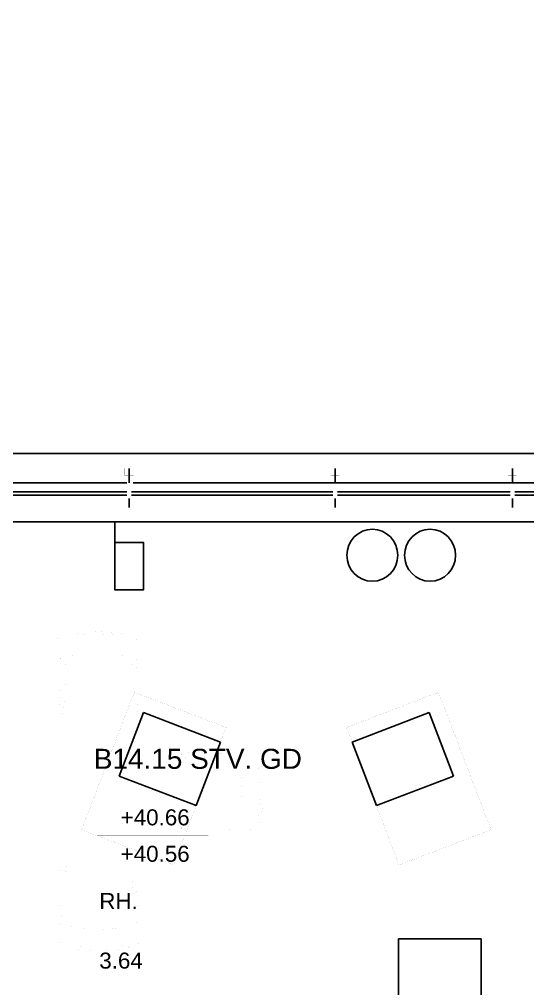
# Model space of a CAD drawing. Extents: x 7690 to 8871, y -6511 to -5312.
# Drawn here: x 8608 to 8734.3, y -5793.9 to -5553.1 of the extents above; entities that cross this region are included whole.
import ezdxf

# ---------------------------------------------------------------- set-up
doc = ezdxf.new("R2010")
doc.units = 0
doc.header["$MEASUREMENT"] = 0
doc.linetypes.add('LONG_DASHES', pattern=[1.5, 1, -0.5])
doc.layers.get('0').update_dxf_attribs({"linetype": 'CONTINUOUS'})
for name, color, linetype in [('A-ALLG-BESCHRIFTUNG_10', 7, 'CONTINUOUS'), ('A-NEU-GRUNDRISS', 7, 'CONTINUOUS'), ('A-NEU-WAND-BETON', 7, 'CONTINUOUS'), ('BWZ121_GF-POLYGON', 7, 'CONTINUOUS'), ('BWZ122_NGF-POLYGON', 7, 'CONTINUOUS'), ('FM_OBJEKT_DOSE', 7, 'CONTINUOUS'), ('FM_OBJEKT_GESCHOSS', 7, 'CONTINUOUS'), ('FM_OBJEKT_MOEBEL', 7, 'CONTINUOUS'), ('FM_OBJEKT_RAUM', 7, 'CONTINUOUS'), ('R0_MOBILIAR_2D_LINIEN', 7, 'CONTINUOUS'), ('Z1_POLYGONE_FLÄCHENNACHWEIS', 7, 'CONTINUOUS')]:
    doc.layers.add(name, color=color, linetype=linetype)
doc.styles.add('ARIAL', font='ARIAL')

# ---------------------------------------------------------------- blocks, each defined once
blk = doc.blocks.new('*D22')
at = {"layer": 'FM_OBJEKT_GESCHOSS', "color": 250, "linetype": 'Continuous', "const_width": 0.00174}
blk.add_lwpolyline([(8161.6821, -6162.5566), (8161.6821, -6493.2646), (8778.2168, -6493.2646), (8778.2168, -5660.9834), (8447.5059, -5660.9834), (8447.5059, -5330.3032), (7830.9731, -5330.2744), (7830.9746, -5767.6758), (7720.7378, -5767.6758), (7720.7378, -5751.9277), (7704.9897, -5751.9277), (7704.9897, -5767.6758), (7720.7378, -5767.6758), (7720.7378, -5767.6758), (7830.9746, -5767.6758), (7830.9746, -6162.5566), (8161.6821, -6162.5566), (8246.5254, -6081.0605), (8246.5254, -6073.5806), (8330.5762, -6073.5806), (8330.5762, -6081.0605), (8246.5254, -6081.0605)], close=True, dxfattribs=at)
blk = doc.blocks.new('*D38')
at = {"layer": 'A-NEU-GRUNDRISS', "color": 250, "linetype": 'Continuous'}
for p, q in [((8778.2129, -5660.98), (8635.2676, -5660.98)), ((8769.4336, -5669.7588), (8778.2129, -5660.98)), ((8778.2129, -5660.98), (8778.2129, -5801.7275)), ((8778.2129, -5662.1611), (8778.2129, -5801.7275)), ((8635.3008, -5668.2227), (8635.3008, -5664.6675)), ((8686.4824, -5668.2227), (8686.4824, -5664.6675)), ((8730.5762, -5668.2227), (8730.5762, -5664.6675)), ((8765.4492, -5668.2222), (8765.4492, -5664.668)), ((8636.293, -5668.2227), (8770.9688, -5668.2227)), ((8764.8262, -5668.2222), (8765.4492, -5668.2222)), ((8770.9688, -5800.7339), (8770.9688, -5668.2227)), ((8635.8906, -5670.5127), (8685.8906, -5670.5127)), ((8687.0723, -5670.5107), (8729.9922, -5670.5068)), ((8764.2383, -5670.5068), (8731.166, -5670.5068)), ((8635.3008, -5674.3647), (8635.3008, -5672.1602)), ((8635.8906, -5671.3394), (8685.8906, -5671.3394)), ((8686.4824, -5674.3647), (8686.4824, -5672.1602)), ((8687.0723, -5671.3374), (8729.9922, -5671.3335)), ((8730.5762, -5674.3647), (8730.5762, -5672.1602)), ((8764.2383, -5671.3335), (8731.166, -5671.3335)), ((8764.8262, -5674.0703), (8764.8262, -5672.1602)), ((8761.2832, -5675.9399), (8761.2832, -5800.1528)), ((8765.1621, -5674.3652), (8767.0332, -5674.3652)), ((8767.8379, -5705.6646), (8767.8379, -5674.9561)), ((8768.666, -5705.6646), (8768.666, -5674.9561)), ((8770.9707, -5673.7437), (8774.5234, -5673.7437)), ((8763.252, -5677.9082), (8636.875, -5677.9082)), ((8764.8281, -5706.2549), (8767.0332, -5706.2549)), ((8767.8379, -5749.7593), (8767.8379, -5706.8457)), ((8768.666, -5749.7593), (8768.666, -5706.8457)), ((8770.9707, -5706.2549), (8774.5254, -5706.2544)), ((8764.8262, -5750.3496), (8767.0313, -5750.3491)), ((8770.9688, -5750.3491), (8774.5234, -5750.3491)), ((8767.8379, -5750.9399), (8767.8379, -5800.9399)), ((8768.666, -5750.9399), (8768.666, -5800.9399)), ((8764.8262, -5801.5308), (8767.0332, -5801.5308)), ((8770.9688, -5801.5303), (8774.5234, -5801.5303))]:
    blk.add_line(p, q, dxfattribs=at)
at = {"layer": 'A-NEU-GRUNDRISS', "color": 250, "linetype": 'Continuous', "const_width": 0.00174}
for points in [[(8636.373, -5666.4194), (8634.2285, -5666.4194), (8634.2285, -5664.6675), (8636.373, -5664.6675)], [(8687.5215, -5666.4194), (8685.375, -5666.4194), (8685.375, -5664.6675), (8687.5215, -5664.6675)], [(8731.6152, -5666.4194), (8729.4688, -5666.4194), (8729.4688, -5664.6675), (8731.6152, -5664.6675)], [(8765.4492, -5666.4199), (8764.8262, -5666.4199), (8764.8262, -5664.668), (8765.4492, -5664.668)], [(8636.293, -5669.4038), (8634.3066, -5669.4038), (8634.3066, -5668.2227), (8636.293, -5668.2227)], [(8687.4746, -5669.4038), (8685.4883, -5669.4038), (8685.4883, -5668.2227), (8687.4746, -5668.2227)], [(8731.5684, -5669.4038), (8729.582, -5669.4038), (8729.582, -5668.2227), (8731.5684, -5668.2227)], [(8765.8203, -5669.4038), (8763.834, -5669.4038), (8763.834, -5668.2227), (8765.8203, -5668.2227)], [(8635.6934, -5672.1602), (8634.9063, -5672.1602), (8634.9063, -5669.7021), (8635.6934, -5669.7021)], [(8685.8906, -5672.1621), (8635.8906, -5672.1621), (8635.8906, -5669.6841), (8685.8906, -5669.6841)], [(8686.875, -5672.1602), (8686.0879, -5672.1602), (8686.0879, -5669.7021), (8686.875, -5669.7021)], [(8687.0723, -5672.1641), (8729.9922, -5672.1602), (8729.9922, -5669.6802), (8687.0723, -5669.6836)], [(8730.9688, -5672.1602), (8730.1816, -5672.1602), (8730.1816, -5669.7021), (8730.9688, -5669.7021)], [(8764.2383, -5672.1602), (8731.166, -5672.1602), (8731.166, -5669.6802), (8764.2383, -5669.6802)], [(8765.2207, -5672.1602), (8764.4336, -5672.1602), (8764.4336, -5669.7021), (8765.2207, -5669.7021)], [(8769.4336, -5673.7749), (8767.1113, -5673.7749), (8767.1113, -5672.082), (8765.416, -5672.082), (8765.416, -5669.7588), (8769.4336, -5669.7588)], [(8636.875, -5677.9082), (8633.7266, -5677.9082), (8633.7266, -5672.79), (8636.875, -5672.79)], [(8688.0566, -5677.9082), (8684.9082, -5677.9082), (8684.9082, -5672.79), (8688.0566, -5672.79)], [(8732.1504, -5677.9082), (8729.002, -5677.9082), (8729.002, -5672.79), (8732.1504, -5672.79)], [(8766.4023, -5677.9082), (8761.2832, -5677.9082), (8761.2832, -5672.7905), (8766.4023, -5672.7905)], [(8770.9688, -5675.3584), (8769.7891, -5675.3584), (8769.7891, -5673.3716), (8770.9688, -5673.3716)], [(8769.4922, -5674.7588), (8767.0332, -5674.7588), (8767.0332, -5673.9717), (8769.4922, -5673.9717)], [(8769.4922, -5705.6646), (8767.0352, -5705.6646), (8767.0352, -5674.9561), (8769.4922, -5674.9561)], [(8774.5234, -5674.3652), (8772.7715, -5674.3652), (8772.7715, -5673.7437), (8774.5234, -5673.7437)], [(8766.4023, -5707.8301), (8761.2832, -5707.8301), (8761.2832, -5704.6802), (8766.4023, -5704.6802)], [(8769.4922, -5706.6489), (8767.0332, -5706.6489), (8767.0332, -5705.8613), (8769.4922, -5705.8613)], [(8769.4961, -5749.7593), (8767.0332, -5749.7593), (8767.0332, -5706.8457), (8769.4961, -5706.8457)], [(8770.9707, -5707.248), (8769.791, -5707.248), (8769.791, -5705.2612), (8770.9707, -5705.2612)], [(8774.5254, -5707.2949), (8772.7734, -5707.2949), (8772.7734, -5705.1489), (8774.5254, -5705.1489)], [(8766.4004, -5751.9243), (8761.2832, -5751.9243), (8761.2832, -5748.7744), (8766.4004, -5748.7744)], [(8769.4902, -5750.7432), (8767.0313, -5750.7432), (8767.0313, -5749.9561), (8769.4902, -5749.9561)], [(8770.9688, -5751.3423), (8769.7891, -5751.3423), (8769.7891, -5749.356), (8770.9688, -5749.356)], [(8774.5234, -5751.3892), (8772.7715, -5751.3892), (8772.7715, -5749.2432), (8774.5234, -5749.2432)], [(8769.4961, -5800.9399), (8767.0332, -5800.9399), (8767.0332, -5750.9399), (8769.4961, -5750.9399)], [(8766.4004, -5803.1055), (8761.2832, -5803.1055), (8761.2832, -5799.9561), (8766.4004, -5799.9561)], [(8769.4902, -5801.9248), (8767.0332, -5801.9248), (8767.0332, -5801.1372), (8769.4902, -5801.1372)], [(8770.9688, -5802.5239), (8769.7891, -5802.5239), (8769.7891, -5800.5371), (8770.9688, -5800.5371)], [(8774.5234, -5802.5703), (8772.7715, -5802.5703), (8772.7715, -5800.4248), (8774.5234, -5800.4248)]]:
    blk.add_lwpolyline(points, close=True, dxfattribs=at)
blk = doc.blocks.new('*D70')
at = {"layer": 'A-NEU-GRUNDRISS', "color": 250, "linetype": 'Continuous'}
for p, q in [((8635.3008, -5660.9814), (8580.1816, -5660.9814)), ((8580.1816, -5668.2246), (8580.1816, -5664.6694)), ((8581.1758, -5668.2246), (8634.709, -5668.2246)), ((8634.709, -5670.5103), (8580.7734, -5670.5103)), ((8580.1816, -5674.1294), (8580.1816, -5672.1621)), ((8634.709, -5671.3369), (8580.7734, -5671.3369)), ((8633.7266, -5677.9087), (8581.7578, -5677.9087))]:
    blk.add_line(p, q, dxfattribs=at)
at = {"layer": 'A-NEU-GRUNDRISS', "color": 250, "linetype": 'Continuous', "const_width": 0.00174}
for points in [[(8581.2559, -5666.4214), (8579.1094, -5666.4214), (8579.1094, -5664.6694), (8581.2559, -5664.6694)], [(8581.1758, -5669.4058), (8579.1895, -5669.4058), (8579.1895, -5668.2246), (8581.1758, -5668.2246)], [(8580.5762, -5672.1621), (8579.7891, -5672.1621), (8579.7891, -5669.7041), (8580.5762, -5669.7041)], [(8634.709, -5672.1602), (8580.7734, -5672.1602), (8580.7734, -5669.6816), (8634.709, -5669.6816)], [(8581.7578, -5677.9087), (8578.6074, -5677.9087), (8578.6074, -5672.7905), (8581.7578, -5672.7905)]]:
    blk.add_lwpolyline(points, close=True, dxfattribs=at)
blk = doc.blocks.new('*D133')
at = {"layer": 'BWZ122_NGF-POLYGON', "color": 6, "linetype": 'Continuous', "const_width": 0.0139}
blk.add_lwpolyline([(8525.0645, -5677.9087), (8631.7559, -5677.9087), (8631.7559, -5683.0264), (8638.8438, -5683.0264), (8638.8438, -5694.8374), (8631.7559, -5694.8374), (8631.7559, -5683.0264), (8631.7559, -5677.9087), (8761.2832, -5677.9082), (8761.2832, -5687.751), (8760.1035, -5687.751), (8748.291, -5687.751), (8748.291, -5694.8374), (8760.1035, -5694.8374), (8760.1035, -5687.751), (8761.2832, -5687.751), (8761.2832, -5797.9868), (8760.1035, -5797.9868), (8760.1035, -5805.0737), (8748.291, -5805.0737), (8748.291, -5797.9868), (8760.1035, -5797.9868), (8761.2832, -5797.9868), (8761.2832, -5908.2231), (8761.2852, -5911.7661), (8760.1035, -5911.7661), (8760.1035, -5908.2231), (8748.291, -5908.2231), (8748.291, -5911.7661), (8526.6777, -5911.7661), (8526.6777, -5809.4043), (8532.9375, -5809.4043), (8532.9375, -5793.6563), (8526.6777, -5793.6563), (8526.6777, -5694.8374), (8528.6074, -5694.8374), (8528.6074, -5683.0264), (8525.0645, -5683.0264), (8525.0645, -5677.9087)], close=True, dxfattribs=at)
blk = doc.blocks.new('*D179')
at = {"layer": 'R0_MOBILIAR_2D_LINIEN', "color": 252, "linetype": 'Continuous'}
for p, q in [((8638.8633, -5725.3359), (8632.8281, -5741.1201)), ((8658.0137, -5732.6597), (8638.8633, -5725.3359)), ((8690.7207, -5732.6597), (8709.8711, -5725.3359)), ((8709.8711, -5725.3359), (8715.9082, -5741.1201)), ((8651.9785, -5748.4438), (8658.0137, -5732.6597)), ((8696.7559, -5748.4438), (8690.7207, -5732.6597)), ((8632.8281, -5741.1201), (8651.9785, -5748.4438)), ((8715.9082, -5741.1201), (8696.7559, -5748.4438)), ((8702.2559, -5798.4336), (8702.2559, -5781.5352)), ((8702.2559, -5781.5352), (8722.7598, -5781.5352)), ((8722.7598, -5781.5352), (8722.7598, -5798.4336)), ((8722.7598, -5798.4336), (8702.2559, -5798.4336)), ((8696.7559, -5843.3906), (8690.7207, -5859.1748)), ((8715.9082, -5850.7144), (8696.7559, -5843.3906)), ((8709.8711, -5866.498), (8715.9082, -5850.7144)), ((8690.7207, -5859.1748), (8709.8711, -5866.498))]:
    blk.add_line(p, q, dxfattribs=at)
at = {"layer": 'R0_MOBILIAR_2D_LINIEN', "color": 252, "linetype": 'Continuous', "const_width": 0.0139}
for points in [[(8646.3457, -5763.1753), (8659.4102, -5729.0112), (8636.5684, -5720.2764), (8623.5039, -5754.4404)], [(8689.3262, -5729.0112), (8712.166, -5720.2764), (8725.2324, -5754.4404), (8702.3906, -5763.1753)], [(8702.2559, -5814.2061), (8702.2559, -5777.6289), (8726.7109, -5777.6289), (8726.7109, -5814.2061)], [(8712.166, -5871.5581), (8725.2324, -5837.3945), (8702.3906, -5828.6592), (8689.3262, -5862.8232)]]:
    blk.add_lwpolyline(points, close=True, dxfattribs=at)
blk.add_lwpolyline([(8680.9707, -5772.2939), (8661.2715, -5772.2939), (8661.2715, -5819.541), (8680.9707, -5819.541), (8680.9707, -5772.2939)], dxfattribs=at)
blk = doc.blocks.new('*D264')
at = {"layer": 'FM_OBJEKT_MOEBEL', "color": 250, "linetype": 'Continuous', "const_width": 0.00174}
blk.add_lwpolyline([(8697.9023, -5732.6343), (8733.3359, -5732.6343), (8733.3359, -5709.0122), (8697.9023, -5709.0122)], close=True, dxfattribs=at)
blk = doc.blocks.new('*D267')
at = {"layer": 'FM_OBJEKT_MOEBEL', "color": 250, "linetype": 'Continuous', "const_width": 0.00174}
blk.add_lwpolyline([(8575.8457, -5762.5522), (8646.7109, -5762.5522), (8646.7109, -5727.1191), (8575.8457, -5727.1191)], close=True, dxfattribs=at)
at = {"layer": 'FM_OBJEKT_MOEBEL', "color": 250, "linetype": 'Continuous', "style": 'ARIAL'}
blk.add_text('BT 180X90', height=3.93699, dxfattribs=at).set_placement((8577.8125, -5733.0249))
blk = doc.blocks.new('ZZUNIT_CIRCLE')
at = {"color": 0, "linetype": 'ByBlock'}
blk.add_circle((0, 0), 1, dxfattribs=at)
blk = doc.blocks.new('*D372')
at = {"layer": 'FM_OBJEKT_DOSE', "color": 7, "linetype": 'Continuous', "xscale": 6.452989299999999, "yscale": 6.3332055, "rotation": 270}
blk.add_blockref('ZZUNIT_CIRCLE', (8710.0898, -5686.231), dxfattribs=at)
blk = doc.blocks.new('*D373')
at = {"layer": 'FM_OBJEKT_DOSE', "color": 7, "linetype": 'Continuous', "xscale": 6.452989299999999, "yscale": 6.3332055, "rotation": 270}
blk.add_blockref('ZZUNIT_CIRCLE', (8695.7305, -5686.231), dxfattribs=at)
blk = doc.blocks.new('*D456')
at = {"layer": 'FM_OBJEKT_MOEBEL', "color": 250, "linetype": 'Continuous', "const_width": 0.00174}
blk.add_lwpolyline([(8635.1074, -5727.1196), (8635.2686, -5726.8359), (8635.4063, -5726.5591), (8635.5293, -5726.2729), (8635.6553, -5725.9233), (8635.7549, -5725.5767), (8635.8311, -5725.2246), (8635.8818, -5724.8906), (8635.915, -5724.5205), (8635.9131, -5718.1831), (8636.2939, -5725.4233), (8636.6592, -5725.5195), (8636.8467, -5725.521), (8637.0342, -5725.5225), (8637.2158, -5725.4771), (8637.3975, -5725.4316), (8637.3975, -5725.4316), (8637.3975, -5725.4316), (8637.2598, -5722.5586), (8637.2607, -5722.5771), (8637.1416, -5720.0884), (8637.0576, -5718.3389), (8637.0576, -5716.5127), (8637.6904, -5716.4829), (8637.7725, -5716.062), (8637.7725, -5707.2788), (8637.6865, -5706.8735), (8637.292, -5706.8735), (8637.2041, -5707.2788), (8637.0576, -5716.5127), (8637.0576, -5714.3018), (8637.0439, -5714.106), (8637.0029, -5713.9648), (8636.9043, -5713.7861), (8636.8252, -5713.6934), (8636.6855, -5713.5815), (8636.584, -5713.5278), (8636.459, -5713.4844), (8635.4951, -5713.2363), (8635.4951, -5706.1489), (8634.8447, -5705.9907), (8634.2744, -5705.8638), (8633.501, -5705.7085), (8632.7334, -5705.5747), (8631.7207, -5705.4272), (8630.8633, -5705.3286), (8630.0381, -5705.2554), (8629.2021, -5705.2026), (8628.2227, -5705.1704), (8627.2646, -5705.1675), (8626.0977, -5705.2026), (8625.0723, -5705.269), (8624.3506, -5705.3364), (8623.5664, -5705.4282), (8622.8652, -5705.5269), (8622.1367, -5705.647), (8621.3135, -5705.8022), (8620.6484, -5705.9448), (8620.0977, -5706.0747), (8619.7979, -5706.1489), (8619.7979, -5713.2363), (8618.835, -5713.4839), (8618.6367, -5713.564), (8618.4873, -5713.6738), (8618.4229, -5713.7422), (8618.3662, -5713.8174), (8618.3271, -5713.8833), (8618.291, -5713.9619), (8618.2588, -5714.061), (8618.2383, -5714.1802), (8618.2354, -5714.3018), (8618.2354, -5714.4902), (8618.2354, -5714.7432), (8618.2354, -5715.0259), (8618.2354, -5716.7251), (8618.0869, -5707.2788), (8618.001, -5706.8735), (8617.6064, -5706.8735), (8617.5205, -5707.2788), (8617.5205, -5716.062), (8617.6006, -5716.4829), (8618.2354, -5716.5122), (8618.2354, -5718.3389), (8617.8955, -5725.4316), (8618.2607, -5725.5225), (8618.6338, -5725.5195), (8618.9971, -5725.4233), (8619.3779, -5718.271), (8619.3779, -5724.4336), (8619.4053, -5724.812), (8619.4648, -5725.2266), (8619.543, -5725.5889), (8619.6445, -5725.9399), (8619.7471, -5726.2305), (8619.9102, -5726.6099), (8620.1865, -5727.1191), (8635.1064, -5727.1196)], close=True, dxfattribs=at)
for points in [[(8635.4932, -5706.8013), (8634.543, -5706.5747), (8633.4688, -5706.355), (8632.415, -5706.1772), (8631.332, -5706.0317), (8630.1406, -5705.9155), (8629.0947, -5705.8501), (8628.2803, -5705.8237), (8627.0039, -5705.8237), (8626.1016, -5705.855), (8624.8301, -5705.9419), (8623.876, -5706.0415), (8622.8887, -5706.1753), (8621.9805, -5706.3267), (8621.21, -5706.4761), (8620.5439, -5706.6206), (8619.7979, -5706.8013)], [(8635.4961, -5711.4858), (8634.5459, -5711.2593), (8633.4717, -5711.0396), (8632.418, -5710.8618), (8631.335, -5710.7163), (8630.1436, -5710.5996), (8629.0977, -5710.5347), (8628.2832, -5710.5078), (8627.0068, -5710.5083), (8626.1045, -5710.5391), (8624.833, -5710.6265), (8623.8789, -5710.7261), (8622.8916, -5710.8599), (8621.9834, -5711.0107), (8621.2129, -5711.1602), (8620.5469, -5711.3052), (8619.8008, -5711.4858)], [(8619.3789, -5718.271), (8619.6855, -5718.1899), (8619.7676, -5718.1177), (8619.8125, -5717.9971), (8619.7988, -5713.2363)], [(8635.9141, -5718.271), (8635.6113, -5718.1899), (8635.5254, -5718.1177), (8635.4844, -5717.9971), (8635.4961, -5713.2363)]]:
    blk.add_lwpolyline(points, dxfattribs=at)
blk = doc.blocks.new('*D457')
at = {"layer": 'FM_OBJEKT_MOEBEL', "color": 250, "linetype": 'Continuous', "const_width": 0.00174}
blk.add_lwpolyline([(8620.1855, -5762.5522), (8620.0244, -5762.8359), (8619.8867, -5763.1128), (8619.7637, -5763.3989), (8619.6377, -5763.7485), (8619.5381, -5764.0952), (8619.4619, -5764.4473), (8619.4111, -5764.7813), (8619.3779, -5765.1514), (8619.3799, -5771.4888), (8618.999, -5764.2485), (8618.6338, -5764.1523), (8618.4463, -5764.1509), (8618.2588, -5764.1494), (8618.0771, -5764.1948), (8617.8955, -5764.2402), (8617.8955, -5764.2402), (8617.8955, -5764.2402), (8618.0332, -5767.1133), (8618.0322, -5767.0947), (8618.1514, -5769.5835), (8618.2354, -5771.333), (8618.2354, -5773.1592), (8617.6025, -5773.189), (8617.5205, -5773.6099), (8617.5205, -5782.3931), (8617.6064, -5782.7983), (8618.001, -5782.7983), (8618.0889, -5782.3931), (8618.2354, -5773.1592), (8618.2354, -5775.3701), (8618.249, -5775.5659), (8618.29, -5775.707), (8618.3887, -5775.8857), (8618.4678, -5775.9785), (8618.6074, -5776.0903), (8618.709, -5776.144), (8618.834, -5776.1875), (8619.7979, -5776.4355), (8619.7979, -5783.5225), (8620.4482, -5783.6807), (8621.0186, -5783.8081), (8621.792, -5783.9629), (8622.5596, -5784.0972), (8623.5723, -5784.2446), (8624.4297, -5784.3433), (8625.2549, -5784.4165), (8626.0908, -5784.4688), (8627.0703, -5784.5015), (8628.0283, -5784.5044), (8629.1953, -5784.4688), (8630.2207, -5784.4023), (8630.9424, -5784.335), (8631.7266, -5784.2437), (8632.4277, -5784.1445), (8633.1563, -5784.0249), (8633.9795, -5783.8691), (8634.6445, -5783.7266), (8635.1953, -5783.5967), (8635.4951, -5783.5225), (8635.4951, -5776.4355), (8636.458, -5776.188), (8636.6563, -5776.1079), (8636.8057, -5775.998), (8636.8701, -5775.9297), (8636.9268, -5775.8545), (8636.9658, -5775.7886), (8637.002, -5775.71), (8637.0342, -5775.6108), (8637.0547, -5775.4917), (8637.0576, -5775.3701), (8637.0576, -5775.1816), (8637.0576, -5774.9287), (8637.0576, -5774.646), (8637.0576, -5772.9468), (8637.2061, -5782.3931), (8637.292, -5782.7983), (8637.6865, -5782.7983), (8637.7725, -5782.3931), (8637.7725, -5773.6099), (8637.6924, -5773.189), (8637.0576, -5773.1597), (8637.0576, -5771.333), (8637.3975, -5764.2402), (8637.0322, -5764.1494), (8636.6592, -5764.1523), (8636.2959, -5764.2485), (8635.915, -5771.4009), (8635.915, -5765.2383), (8635.8877, -5764.8599), (8635.8281, -5764.4453), (8635.75, -5764.083), (8635.6484, -5763.7319), (8635.5459, -5763.4414), (8635.3828, -5763.062), (8635.1064, -5762.5527), (8620.1865, -5762.5522)], close=True, dxfattribs=at)
for points in [[(8619.3789, -5771.4009), (8619.6816, -5771.4819), (8619.7676, -5771.5542), (8619.8086, -5771.6748), (8619.7969, -5776.4355)], [(8635.9141, -5771.4009), (8635.6074, -5771.4819), (8635.5254, -5771.5542), (8635.4805, -5771.6748), (8635.4941, -5776.4355)], [(8619.7969, -5778.186), (8620.7471, -5778.4126), (8621.8213, -5778.6323), (8622.875, -5778.8101), (8623.958, -5778.9556), (8625.1494, -5779.0723), (8626.1953, -5779.1372), (8627.0098, -5779.1641), (8628.2861, -5779.1636), (8629.1885, -5779.1328), (8630.46, -5779.0454), (8631.4141, -5778.9458), (8632.4014, -5778.812), (8633.3096, -5778.6611), (8634.0801, -5778.5117), (8634.7461, -5778.3667), (8635.4922, -5778.186)], [(8619.7998, -5782.8701), (8620.75, -5783.0967), (8621.8242, -5783.3164), (8622.8779, -5783.4941), (8623.9609, -5783.6396), (8625.1523, -5783.7563), (8626.1982, -5783.8213), (8627.0127, -5783.8481), (8628.2891, -5783.8477), (8629.1914, -5783.8169), (8630.4629, -5783.7295), (8631.417, -5783.6299), (8632.4043, -5783.4961), (8633.3125, -5783.3452), (8634.083, -5783.1958), (8634.749, -5783.0508), (8635.4951, -5782.8701)]]:
    blk.add_lwpolyline(points, dxfattribs=at)
blk = doc.blocks.new('*D458')
at = {"layer": 'FM_OBJEKT_MOEBEL', "color": 250, "linetype": 'Continuous', "const_width": 0.00174}
blk.add_lwpolyline([(8646.7109, -5752.2969), (8646.9941, -5752.458), (8647.2715, -5752.5957), (8647.5576, -5752.7188), (8647.9072, -5752.8447), (8648.2539, -5752.9443), (8648.6055, -5753.0205), (8648.9395, -5753.0713), (8649.3096, -5753.1045), (8655.6475, -5753.1025), (8648.4072, -5753.4834), (8648.3105, -5753.8486), (8648.3096, -5754.0361), (8648.3076, -5754.2236), (8648.3535, -5754.4053), (8648.3984, -5754.5869), (8648.3984, -5754.5869), (8648.3984, -5754.5869), (8651.2715, -5754.4492), (8651.2529, -5754.4502), (8653.7422, -5754.3311), (8655.4912, -5754.2471), (8657.3174, -5754.2471), (8657.3477, -5754.8799), (8657.7686, -5754.9619), (8666.5518, -5754.9619), (8666.957, -5754.876), (8666.957, -5754.4814), (8666.5518, -5754.3936), (8657.3174, -5754.2471), (8659.5283, -5754.2471), (8659.7246, -5754.2334), (8659.8652, -5754.1924), (8660.0439, -5754.0938), (8660.1367, -5754.0146), (8660.249, -5753.875), (8660.3027, -5753.7734), (8660.3457, -5753.6484), (8660.5938, -5752.6846), (8667.6807, -5752.6846), (8667.8389, -5752.0342), (8667.9668, -5751.4639), (8668.1211, -5750.6904), (8668.2559, -5749.9229), (8668.4033, -5748.9102), (8668.502, -5748.0527), (8668.5752, -5747.2275), (8668.627, -5746.3916), (8668.6602, -5745.4121), (8668.6631, -5744.4541), (8668.627, -5743.2871), (8668.5605, -5742.2617), (8668.4932, -5741.54), (8668.4023, -5740.7559), (8668.3027, -5740.0547), (8668.1836, -5739.3262), (8668.0273, -5738.5029), (8667.8848, -5737.8379), (8667.7549, -5737.2871), (8667.6807, -5736.9873), (8660.5938, -5736.9873), (8660.3467, -5736.0244), (8660.2666, -5735.8262), (8660.1563, -5735.6768), (8660.0879, -5735.6123), (8660.0127, -5735.5557), (8659.9473, -5735.5166), (8659.8682, -5735.4805), (8659.7695, -5735.4482), (8659.6504, -5735.4277), (8659.5283, -5735.4248), (8659.3398, -5735.4248), (8659.0869, -5735.4248), (8658.8047, -5735.4248), (8657.1055, -5735.4248), (8666.5518, -5735.2764), (8666.957, -5735.1904), (8666.957, -5734.7959), (8666.5518, -5734.71), (8657.7686, -5734.71), (8657.3477, -5734.79), (8657.3184, -5735.4248), (8655.4912, -5735.4248), (8648.3984, -5735.085), (8648.3076, -5735.4502), (8648.3105, -5735.8232), (8648.4072, -5736.1865), (8655.5596, -5736.5674), (8649.3965, -5736.5674), (8649.0186, -5736.5947), (8648.6035, -5736.6543), (8648.2412, -5736.7324), (8647.8906, -5736.834), (8647.5996, -5736.9365), (8647.2207, -5737.0996), (8646.7109, -5737.376), (8646.7109, -5752.2959)], close=True, dxfattribs=at)
for points in [[(8655.5596, -5736.5684), (8655.6406, -5736.875), (8655.7129, -5736.957), (8655.833, -5737.002), (8660.5938, -5736.9883)], [(8662.3447, -5752.6855), (8662.5713, -5751.7354), (8662.791, -5750.6611), (8662.9688, -5749.6074), (8663.1143, -5748.5244), (8663.2305, -5747.333), (8663.2959, -5746.2871), (8663.3223, -5745.4727), (8663.3223, -5744.1963), (8663.291, -5743.2939), (8663.2041, -5742.0225), (8663.1045, -5741.0684), (8662.9707, -5740.0811), (8662.8193, -5739.1729), (8662.6699, -5738.4023), (8662.5254, -5737.7363), (8662.3447, -5736.9902)], [(8667.0283, -5752.6826), (8667.2549, -5751.7324), (8667.4746, -5750.6582), (8667.6523, -5749.6045), (8667.7979, -5748.5215), (8667.915, -5747.3301), (8667.9795, -5746.2842), (8668.0068, -5745.4697), (8668.0059, -5744.1934), (8667.9756, -5743.291), (8667.8877, -5742.0195), (8667.7881, -5741.0654), (8667.6543, -5740.0781), (8667.5039, -5739.1699), (8667.3545, -5738.3994), (8667.209, -5737.7334), (8667.0283, -5736.9873)], [(8655.5596, -5753.1035), (8655.6406, -5752.8008), (8655.7129, -5752.7148), (8655.833, -5752.6738), (8660.5938, -5752.6855)]]:
    blk.add_lwpolyline(points, dxfattribs=at)

msp = doc.modelspace()

# ---------------------------------------------------------------- linework, layer by layer
at = {"layer": 'A-ALLG-BESCHRIFTUNG_10', "color": 250, "linetype": 'Continuous', "const_width": 0.0139}
for points in [[(8627.4258, -5746.0186), (8654.9844, -5746.0186), (8654.9844, -5755.8613), (8627.4258, -5755.8613)], [(8627.4258, -5755.8613), (8654.9844, -5755.8613), (8654.9844, -5765.7036), (8627.4258, -5765.7036)]]:
    msp.add_lwpolyline(points, close=True, dxfattribs=at)
at = {"layer": 'A-NEU-GRUNDRISS', "color": 6, "linetype": 'LONG_DASHES', "const_width": 0.00174}
msp.add_lwpolyline([(8762.0703, -6477.1196), (8177.8198, -6477.1196), (8177.8198, -6146.4116), (7847.1123, -6146.4116), (7847.1123, -5346.4131), (8431.3633, -5346.4131), (8431.3633, -5677.1211), (8762.0703, -5677.1211)], close=True, dxfattribs=at)
at = {"layer": 'A-NEU-WAND-BETON', "color": 6, "linetype": 'Continuous', "const_width": 0.00174}
msp.add_lwpolyline([(8631.7559, -5683.0264), (8638.8438, -5683.0264), (8638.8438, -5694.8374), (8631.7559, -5694.8374)], close=True, dxfattribs=at)
at = {"layer": 'BWZ121_GF-POLYGON', "color": 214, "linetype": 'Continuous', "const_width": 0.0139}
msp.add_lwpolyline([(8161.6782, -6162.5532), (8161.6782, -6493.2612), (8778.2129, -6493.2612), (8778.2129, -5660.98), (8447.502, -5660.98), (8447.502, -5330.2998), (7830.9697, -5330.2715), (7830.9712, -5767.6719), (7720.7344, -5767.6719), (7720.7344, -5751.9238), (7704.9868, -5751.9238), (7704.9868, -5767.6719), (7720.7344, -5767.6719), (7720.7344, -5767.6719), (7830.9712, -5767.6719), (7830.9712, -6162.5532), (8161.6782, -6162.5532), (8246.5215, -6081.0571), (8246.5215, -6073.5771), (8330.5723, -6073.5771), (8330.5723, -6081.0566), (8246.5215, -6081.0566)], close=True, dxfattribs=at)
at = {"layer": 'FM_OBJEKT_RAUM', "color": 6, "linetype": 'Continuous'}
msp.add_lwpolyline([(8532.9375, -5809.4043), (8532.9375, -5793.6563), (8526.6777, -5793.6563), (8526.6777, -5694.8374), (8528.6074, -5694.8374), (8528.6074, -5683.0264), (8525.0645, -5683.0264), (8525.0645, -5677.9087), (8525.0645, -5677.9087), (8631.7559, -5677.9087), (8631.7559, -5683.0264), (8638.8438, -5683.0264), (8638.8438, -5694.8374), (8631.7559, -5694.8374), (8631.7559, -5683.0264), (8631.7559, -5677.9087), (8761.2832, -5677.9082)], dxfattribs=at)
at = {"layer": 'Z1_POLYGONE_FLÄCHENNACHWEIS', "color": 253, "linetype": 'Continuous', "const_width": 0.0139}
msp.add_lwpolyline([(8525.0625, -5694.8374), (8525.0625, -5793.6558), (8532.9375, -5793.6558), (8532.9375, -5809.4038), (8525.0625, -5809.4038), (8525.0625, -5911.7656), (8532.9375, -5911.7656), (8532.9375, -5911.7656), (8748.291, -5911.7656), (8748.291, -5694.8374)], close=True, dxfattribs=at)

# ---------------------------------------------------------------- block references
at = {"color": 0, "linetype": 'ByBlock'}
for name in ['*D22', '*D133', '*D373', '*D372', '*D456', '*D264', '*D179', '*D267', '*D458', '*D457']:
    msp.add_blockref(name, (0, 0), dxfattribs=at)
at = {"color": 6, "linetype": 'ByBlock'}
for name in ['*D70', '*D38']:
    msp.add_blockref(name, (0, 0), dxfattribs=at)

# ---------------------------------------------------------------- texts
at = {"layer": 'A-ALLG-BESCHRIFTUNG_10', "color": 250, "linetype": 'Continuous', "style": 'ARIAL'}
for s, height, p in [('B14.15 STV. GD', 4.971268, (8626.5234, -5739.2982)), ('+40.66', 3.9767, (8633.1934, -5753.3407)), ('+40.56', 3.9767, (8633.1934, -5762.3959)), ('RH.', 3.9767, (8627.8828, -5774.1259)), ('3.64', 3.9767, (8627.8828, -5788.9404))]:
    msp.add_text(s, height=height, dxfattribs=at).set_placement(p)

doc.saveas('drawing.dxf')
